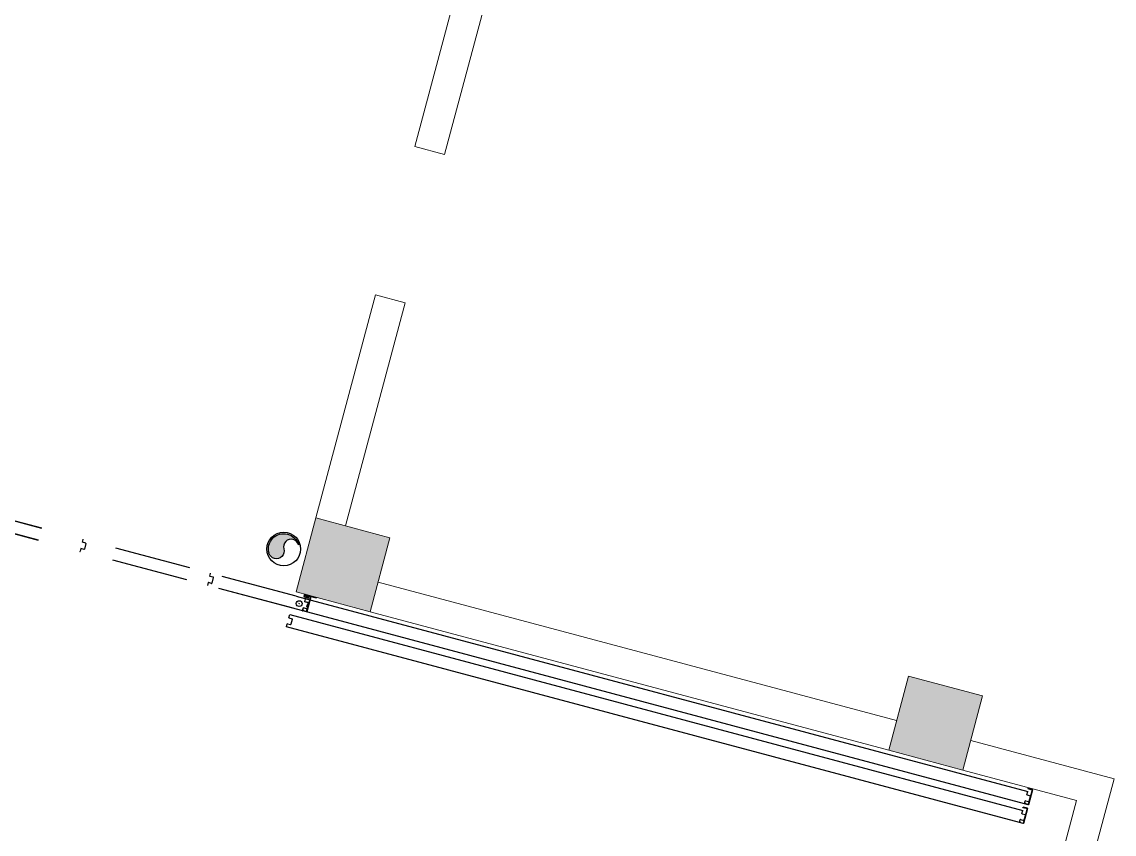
# Model space of a CAD drawing. Header units: centimetres. Extents: x 139057 to 200038, y 34824 to 80516.
# Drawn here: x 166347 to 167060, y 64340 to 64869 of the extents above; entities that cross this region are included whole.
import ezdxf

# ---------------------------------------------------------------- set-up
doc = ezdxf.new("R2010")
doc.units = ezdxf.units.CM
doc.header["$LTSCALE"] = 100
doc.linetypes.add('HIDDEN', pattern=[0.5, 0.25, -0.25])
doc.layers.get('0').update_dxf_attribs({"lineweight": 0})
doc.layers.add('410_STRUTTURE_001-AM_0', color=7, linetype='Continuous', lineweight=0)
doc.layers.add('430_TAVOLATI_001-AM_0', color=3, linetype='Continuous', lineweight=0)
doc.layers.add('A-SI-PORTONI TF', color=1, linetype='Continuous')
doc.layers.add('FOROMETRIE AREA G', color=251, linetype='Continuous')

# ---------------------------------------------------------------- blocks, each defined once
blk = doc.blocks.new('DN200')
h = blk.add_hatch(color=253)
edge = h.paths.add_edge_path()
edge.add_arc((-0.1695727432942093, 0.0003001540899276733), 99.9999999961005, -90.20196108935022, 90.20196108935028, ccw=False)
edge.add_arc((-0.1735848337014617, -49.99999582336788), 50.00029713943004, 269.600675314973, 449.8010872153542)
edge.add_arc((-0.2565933118323634, 49.99986159168092), 50.00051999044535, 89.89656760298652, 270.2940325091091, ccw=False)
edge.add_arc((-0.3441961799320217, 100.0003105981953), 0.1778655521442292, 180.2034860370129, 359.9966212430112, ccw=False)
at = {"color": 253}
blk.add_lwpolyline([(-0.5220606103539467, 99.9996789097786, -1.003531113011555), (-0.5220606103539467, -99.99907860159874, 1.001750454913192), (0, 0, -1.003474564946119), (-0.1663306280970573, 100.0003001093864, -0.9981963915986242)], format="xyb", close=True, dxfattribs=at)
blk.add_circle((-0.1695727407932281, 0.0003001391887664795), 110)
blk = doc.blocks.new('A$C12A37BCB')
at = {"ltscale": 10}
for p, q in [((9711.660025389196, 0), (9789.238245582907, 0)), ((9711.660025389196, 0), (9787.660025389196, 0)), ((9789.238245582907, 0), (9789.238245582907, -2)), ((9709.660025389196, -2), (9709.660025389196, -15.32917594999162)), ((9711.660025389196, -3), (9711.660025389196, -14.32917594999162)), ((9711.660025389196, -17.32917594999162), (9742.028294596676, -17.32917594999162)), ((9712.660025389196, -2), (9789.238245582907, -2)), ((9712.660025389196, -15.32917594999162), (9742.028294596676, -15.32917594999162)), ((9720.028294596676, -3.221644982251746), (9720.028294596676, -5.221644982251746)), ((9750.371848587922, -3.221644982251746), (9720.028294596676, -3.221644982251746)), ((9749.371848587922, -5.221644982251746), (9722.371848587922, -5.221644982251746)), ((9742.028294596676, -15.32917594999162), (9742.028294596676, -17.32917594999162)), ((9749.371848587922, -57.10470591764897), (9749.371848587922, -106.104705917649)), ((9750.371848587922, -6.221644982251746), (9750.371848587922, -107.0647559590361)), ((9750.371848587922, -57.10470591764897), (9750.371848587922, -107.104705917649)), ((9752.371848587922, -5.221644982251746), (9752.371848587922, -107.0647559590361)), ((9723.791848587935, -107.104705917649), (9723.791848587935, -97.10470591764897)), ((9723.791848587935, -97.10470591764897), (9724.791848587935, -97.10470591764897)), ((9750.371848587922, -107.104705917649), (9723.791848587935, -107.104705917649)), ((9724.791848587935, -106.104705917649), (9724.791848587935, -97.10470591764897)), ((9749.371848587922, -106.104705917649), (9724.791848587935, -106.104705917649)), ((9752.371848587922, -107.0647559590361), (9750.371848587922, -107.0647559590361))]:
    blk.add_line(p, q, dxfattribs=at)
at = {"linetype": 'HIDDEN', "ltscale": 20}
for p, q in [((8942.696834708826, -27.04555102372251), (4783.372405013768, -27.04555102372979)), ((8942.496834708814, -26.24555102372688), (4783.572405013751, -26.24555102372688)), ((8222.570222308932, -45.27922589208174), (8222.570222308917, -27.04555102372979)), ((8245.370222308935, -46.27922589208174), (8223.570222308932, -46.27922589208174)), ((8246.370222308935, -47.27922589208174), (8246.370222308935, -87.21187615538656)), ((9659.291264403902, -26.24555102372688), (8942.496834708814, -26.24555102372688)), ((9659.491264403885, -27.04555102372251), (8942.696834708826, -27.04555102372251)), ((9082.570222308932, -45.27922589208174), (9082.570222308917, -27.04555102372979)), ((9105.370222308935, -46.27922589208174), (9083.570222308932, -46.27922589208174)), ((9106.370222308935, -47.27922589208174), (9106.370222308935, -87.21187615538656)), ((8943.496834708814, -107.4455510237312), (4784.172405013756, -107.4455510237312)), ((8943.296834708817, -108.2455510237269), (4784.372405013753, -108.2455510237269)), ((8222.570222308932, -89.21187615538656), (8222.570222308917, -107.4455510237385)), ((8245.370222308935, -88.21187615538656), (8223.570222308932, -88.21187615538656)), ((9660.09126440389, -108.2455510237269), (8943.296834708817, -108.2455510237269)), ((9660.291264403888, -107.4455510237312), (8943.496834708814, -107.4455510237312)), ((9082.570222308932, -89.21187615538656), (9082.570222308917, -107.4455510237385)), ((9105.370222308935, -88.21187615538656), (9083.570222308932, -88.21187615538656))]:
    blk.add_line(p, q, dxfattribs=at)
at = {"ltscale": 150}
for p, q in [((9659.291264403902, -26.24555102372688), (14598.00380785488, -26.2455510237196)), ((14595.00380785488, -4.362490088322375), (14595.00380785488, -6.362490088322375)), ((14623.00380785488, -4.362490088322375), (14595.00380785488, -4.362490088322375)), ((14622.00380785488, -6.362490088322375), (14595.00380785488, -6.362490088322375)), ((14598.00380785488, -47.17353058847948), (14598.00380785488, -26.2455510237196)), ((14599.00380785488, -48.17353058847948), (14620.7918960146, -48.17353058847948)), ((14621.7918960146, -49.17353058847948), (14621.7918960146, -86.73191193443199)), ((14621.7918960146, -51.95272126145574), (14621.7918960146, -83.95272126145574)), ((14623.00380785488, -58.2455510237196), (14622.00380785488, -58.2455510237196)), ((14622.00380785488, -58.2455510237196), (14622.00380785488, -107.2455510237196)), ((14623.00380785488, -7.362490088322375), (14623.00380785488, -108.2056010651067)), ((14623.00380785488, -58.2455510237196), (14623.00380785488, -108.2455510237196)), ((14625.00380785488, -6.362490088322375), (14625.00380785488, -108.2056010651067)), ((14598.00380785488, -108.2455510237196), (9660.09126440389, -108.2455510237269)), ((14595.00380785491, -131.3624900883297), (14595.00380785491, -133.3624900883297)), ((14623.00380785491, -131.3624900883297), (14595.00380785491, -131.3624900883297)), ((14622.00380785491, -133.3624900883297), (14595.00380785491, -133.3624900883297)), ((14598.00380785488, -108.2455510237196), (14598.00380785488, -88.73191193443199)), ((14598.00380785488, -108.2455510237196), (14598.00380785488, -98.2455510237196)), ((14598.00380785488, -98.2455510237196), (14599.00380785488, -98.2455510237196)), ((14623.00380785488, -108.2455510237196), (14598.00380785488, -108.2455510237196)), ((14599.00380785488, -87.73191193443199), (14620.7918960146, -87.73191193443199)), ((14599.00380785488, -107.2455510237196), (14599.00380785488, -98.2455510237196)), ((14622.00380785488, -107.2455510237196), (14599.00380785488, -107.2455510237196)), ((14625.00380785488, -108.2056010651067), (14623.00380785488, -108.2056010651067)), ((14623.00380785491, -134.3624900883297), (14623.00380785491, -235.205601065114)), ((14625.00380785491, -133.3624900883297), (14625.00380785491, -235.205601065114)), ((9650.004808411526, -153.2455510237269), (14598.0038078549, -153.2455510237196)), ((9650.004808411526, -174.1735305884868), (9650.004808411526, -153.2455510237269)), ((9651.004808411526, -175.1735305884868), (9672.792896571249, -175.1735305884868)), ((9673.792896571249, -176.1735305884868), (9673.792896571249, -213.7319119344393)), ((9673.792896571249, -178.8914632371307), (9673.792896571249, -211.0139792857881)), ((9673.792896571249, -178.952721261463), (9673.792896571249, -210.952721261463)), ((14598.0038078549, -174.1735305884795), (14598.0038078549, -153.2455510237196)), ((14599.0038078549, -175.1735305884795), (14620.79189601463, -175.1735305884795)), ((14621.79189601462, -176.1735305884795), (14621.79189601462, -213.731911934432)), ((14621.79189601462, -178.952721261463), (14621.79189601462, -210.952721261463)), ((14623.0038078549, -185.2455510237196), (14622.0038078549, -185.2455510237196)), ((14622.0038078549, -185.2455510237196), (14622.00380785491, -234.2455510237196)), ((14623.0038078549, -185.2455510237196), (14623.0038078549, -235.2455510237196)), ((9650.004808411526, -235.2455510237269), (9650.004808411526, -215.7319119344393)), ((14598.00380785491, -235.2455510237196), (9650.004808411497, -235.2455510237342)), ((9651.004808411526, -214.7319119344393), (9672.792896571249, -214.7319119344393)), ((14598.0038078549, -235.2455510237196), (14598.0038078549, -215.731911934432)), ((14598.0038078549, -235.2455510237196), (14598.0038078549, -225.2455510237196)), ((14598.0038078549, -225.2455510237196), (14599.0038078549, -225.2455510237196)), ((14623.0038078549, -235.2455510237196), (14598.0038078549, -235.2455510237196)), ((14599.0038078549, -214.731911934432), (14620.79189601463, -214.731911934432)), ((14599.0038078549, -234.2455510237196), (14599.0038078549, -225.2455510237196)), ((14622.00380785491, -234.2455510237196), (14599.0038078549, -234.2455510237196)), ((14625.00380785491, -235.205601065114), (14623.00380785491, -235.205601065114))]:
    blk.add_line(p, q, dxfattribs=at)
for p, q in [((9694.198105044634, -67.95272126147029), (9689.198105044634, -67.95272126147029)), ((9691.698105044634, -70.45272126147029), (9691.698105044634, -65.45272126147029)), ((9722.991848587932, -46.07922589207737), (9722.991848587932, -27.27922589207446)), ((9723.79184858792, -46.27922589207446), (9723.79184858792, -27.07922589207737)), ((9746.571848587933, -46.27922589207446), (9723.79184858792, -46.27922589207446)), ((9746.77184858793, -47.07922589207737), (9723.991848587932, -47.07922589207737)), ((9745.371848587922, -73.27922589207446), (9745.371848587922, -60.47922589207155)), ((9745.371848587922, -60.47922589207883), (9745.371848587922, -73.27922589207446)), ((9745.371848587922, -60.47922589207883), (9746.77184858793, -60.47922589207883)), ((9745.371848587922, -73.9511133637061), (9745.371848587922, -61.15111336370319)), ((9745.371848587922, -61.24555102372688), (9745.971848587913, -61.24555102372688)), ((9746.171848587925, -74.07922589207737), (9746.171848587925, -61.27922589207446)), ((9746.971848587913, -61.27922589207446), (9746.171848587925, -61.27922589207446)), ((9746.171848587925, -73.27922589207446), (9746.171848587925, -61.27922589207446)), ((9746.971848587928, -61.27922589207446), (9746.171848587925, -61.27922589207446)), ((9746.77184858793, -60.47922589207883), (9746.77184858793, -47.07922589207737)), ((9746.971848587913, -61.27922589207446), (9746.971848587913, -73.27922589207446)), ((9746.971848587928, -61.27922589207446), (9747.571848587919, -61.27922589207446)), ((9747.571848587919, -61.27922589207446), (9747.571848587933, -47.27922589207446)), ((9722.991848587932, -88.47922589207883), (9722.991848587932, -107.2792258920745)), ((9747.371848587922, -88.27922589207446), (9723.791848587935, -88.27922589207446)), ((9723.791848587935, -88.27922589207446), (9723.791848587935, -107.4792258920788)), ((9747.571848587919, -87.47922589207883), (9723.991848587932, -87.47922589207883)), ((9745.360707978049, -74.04555102372979), (9746.760707978043, -74.04555102372979)), ((9746.171848587925, -73.24555102372688), (9745.371848587907, -73.24555102372688)), ((9746.171848587925, -73.24555102372688), (9746.771848587916, -73.24555102372688)), ((9746.171848587925, -74.07922589207737), (9747.571848587919, -74.07922589207737)), ((9747.77184858793, -73.27922589207446), (9746.971848587913, -73.27922589207446)), ((9747.571848587919, -74.07922589207737), (9747.571848587919, -87.47922589207883)), ((9747.77184858793, -73.27922589207446), (9748.371848587922, -73.27922589207446)), ((9748.371848587922, -73.27922589207446), (9748.371848587922, -87.27922589207446))]:
    blk.add_line(p, q)
at = {"ltscale": 10}
for points in [[(9720.028294596676, -5.221644982251746), (9742.028294596676, -5.221644982251746), (9742.028294596676, -8.221644982251746), (9720.028294596676, -8.221644982251746)], [(9720.028294596676, -15.32917594999162), (9742.028294596676, -15.32917594999162), (9742.028294596676, -12.32917594999162), (9720.028294596676, -12.32917594999162)]]:
    blk.add_lwpolyline(points, close=True, dxfattribs=at)
at = {"ltscale": 150}
for points in [[(14595.00380785488, -6.362490088322375), (14617.00380785488, -6.362490088322375), (14617.00380785488, -9.362490088322375), (14595.00380785488, -9.362490088322375)], [(14595.00380785491, -133.3624900883297), (14617.00380785491, -133.3624900883297), (14617.00380785491, -136.3624900883297), (14595.00380785491, -136.3624900883297)]]:
    blk.add_lwpolyline(points, close=True, dxfattribs=at)
at = {"ltscale": 10}
blk.add_circle((9691.698105044634, -67.95272126147029), 19, dxfattribs=at)
for centre, radius, start, end in [((9711.660025389196, -2), 2, 90, 180), ((9711.660025389196, -15.32917594999162), 2, 180, 270), ((9712.660025389196, -3), 1, 90, 180), ((9712.660025389196, -14.32917594999162), 1, 180, 270), ((9749.371848587922, -6.221644982251746), 1, 0, 90), ((9750.371848587922, -5.221644982251746), 2, 0, 90)]:
    blk.add_arc(centre, radius, start, end, dxfattribs=at)
at = {"linetype": 'HIDDEN', "ltscale": 20}
for centre, radius, start, end in [((8221.570222308888, -27.04555102373706), 1.000000000023283, 0, 53.13010235165469), ((8223.570222308932, -45.27922589208174), 1, 180, 270), ((8245.370222308935, -47.27922589208174), 1, 0, 90), ((9081.570222308888, -27.04555102373706), 1.000000000023283, 0, 53.13010235165469), ((9083.570222308932, -45.27922589208174), 1, 180, 270), ((9105.370222308935, -47.27922589208174), 1, 0, 90), ((8221.570222308888, -107.4455510237312), 1.000000000023283, 306.8698976483453, 359.9999999995831), ((8223.570222308932, -89.21187615538656), 1, 90, 180), ((8245.370222308935, -87.21187615538656), 1, 270, 0), ((9081.570222308888, -107.4455510237312), 1.000000000023283, 306.8698976483453, 359.9999999995831), ((9083.570222308932, -89.21187615538656), 1, 90, 180), ((9105.370222308935, -87.21187615538656), 1, 270, 0)]:
    blk.add_arc(centre, radius, start, end, dxfattribs=at)
for centre, start, end in [((9723.991848587932, -27.27922589207446), 90, 180), ((9723.991848587932, -46.07922589207737), 180, 270), ((9746.571848587933, -47.27922589207446), 0, 90), ((9723.991848587932, -88.47922589207883), 90, 180), ((9723.991848587932, -107.2792258920745), 180, 270), ((9747.371848587922, -87.27922589207446), 270, 0)]:
    blk.add_arc(centre, 1, start, end)
at = {"ltscale": 150}
for centre, radius, start, end in [((14599.00380785488, -47.17353058847948), 1, 180, 270), ((14620.7918960146, -49.17353058847948), 1, 0, 90), ((14622.00380785488, -7.362490088322375), 1, 0, 90), ((14623.00380785488, -6.362490088322375), 2, 0, 90), ((14599.00380785488, -88.73191193443199), 1, 90, 180), ((14620.7918960146, -86.73191193443199), 1, 270, 0), ((14622.00380785491, -134.3624900883297), 1, 0, 90), ((14623.00380785491, -133.3624900883297), 2, 0, 90), ((9651.004808411526, -174.1735305884868), 1, 180, 270), ((9672.792896571249, -176.1735305884868), 1, 0, 90), ((14599.0038078549, -174.1735305884795), 1, 180, 270), ((14620.79189601463, -176.1735305884795), 1, 0, 90), ((9651.004808411526, -215.7319119344393), 1, 90, 180), ((9672.792896571249, -213.7319119344393), 1, 270, 0), ((14599.0038078549, -215.731911934432), 1, 90, 180), ((14620.79189601463, -213.731911934432), 1, 270, 0)]:
    blk.add_arc(centre, radius, start, end, dxfattribs=at)

msp = doc.modelspace()

# ---------------------------------------------------------------- hatches: boundary and pattern name
at = {"layer": '410_STRUTTURE_001-AM_0'}
for points in [[(166587.4336054499, 64532.97406164718), (166539.1266218132, 64545.87183751327), (166526.2298672112, 64497.56867888731), (166574.5368508479, 64484.67090302122)], [(166973.8967421936, 64429.79021785569), (166925.5889910782, 64442.6881986351), (166912.6909934269, 64394.38038432014), (166960.9987445405, 64381.48240354073)]]:
    msp.add_hatch(color=256, dxfattribs=at).paths.add_polyline_path(points)

# ---------------------------------------------------------------- linework, layer by layer
at = {"layer": '410_STRUTTURE_001-AM_0', "elevation": -3.490789228516181e-08}
for points in [[(166539.1266218132, 64545.87183751327), (166526.2298672112, 64497.56867888731), (166574.5368508479, 64484.67090302122), (166587.4336054499, 64532.97406164718)], [(166912.6909934269, 64394.38038432014), (166925.5889910782, 64442.6881986351), (166973.8967421936, 64429.79021785569), (166960.9987445405, 64381.48240354073)]]:
    msp.add_lwpolyline(points, close=True, dxfattribs=at)
at = {"layer": '430_TAVOLATI_001-AM_0'}
for p, q in [((166732.5959963469, 65270.48873638522, -3.490789228516181e-08), (166603.7453861224, 64787.89385632586, -3.490789228516181e-08)), ((166751.9191094419, 65265.32954069388, -3.490789228516181e-08), (166623.0685025813, 64782.73467323345, -3.490789228516181e-08)), ((166603.7453068184, 64787.89387750041, -3.490789228516181e-08), (166623.0685025795, 64782.73467323345, -3.490789228516181e-08)), ((166577.9494706417, 64691.27827402365, -3.490789228516181e-08), (166539.1266218132, 64545.87183751327, -3.490789228516181e-08)), ((166597.2725871006, 64686.11909092378, -3.490789228516181e-08), (166558.4497349063, 64540.71264182937, -3.490789228516181e-08)), ((166577.9494706435, 64691.27827402365, -3.490789228516181e-08), (166597.2725871006, 64686.11909093124, -3.490789228516181e-08)), ((166917.8504389642, 64413.70343070638, -3.490789228516181e-08), (166579.6962963851, 64503.99394940746, -3.490789228516181e-08)), ((166912.6909934269, 64394.38038432014, -3.490789228516181e-08), (166574.5368508479, 64484.67090302122, -3.490789228516181e-08)), ((166966.1579276366, 64400.80551999968, -3.490789228516181e-08), (167059.6935921597, 64375.83192838144, -3.490789228516181e-08)), ((166960.9987445405, 64381.48240354073, -3.490789228516181e-08), (167035.2112926027, 64361.6679950149, -3.490789228516181e-08)), ((167059.6935921597, 64375.83192838144, -3.490789228516181e-08), (167003.3035148947, 64164.62949381184, -3.490789228516181e-08)), ((166983.9803984078, 64169.78867681485, -3.490789228516181e-08), (167035.2112926027, 64361.6679950149, -3.490789228516181e-08))]:
    msp.add_line(p, q, dxfattribs=at)

# ---------------------------------------------------------------- block references
at = {"layer": 'A-SI-PORTONI TF', "ltscale": 50, "xscale": 0.1, "yscale": 0.1, "zscale": 0.1, "rotation": 345.05100000034}
msp.add_blockref('A$C12A37BCB', (165593.659741175, 64746.56060736042, -3.490789220203908e-08), dxfattribs=at)
at = {"layer": 'FOROMETRIE AREA G', "xscale": 0.1, "yscale": 0.1, "zscale": 0.1, "rotation": 105.66}
msp.add_blockref('DN200', (166518.1807572754, 64525.60366513741, -3.490789228516012e-08), dxfattribs=at)

doc.saveas('drawing.dxf')
